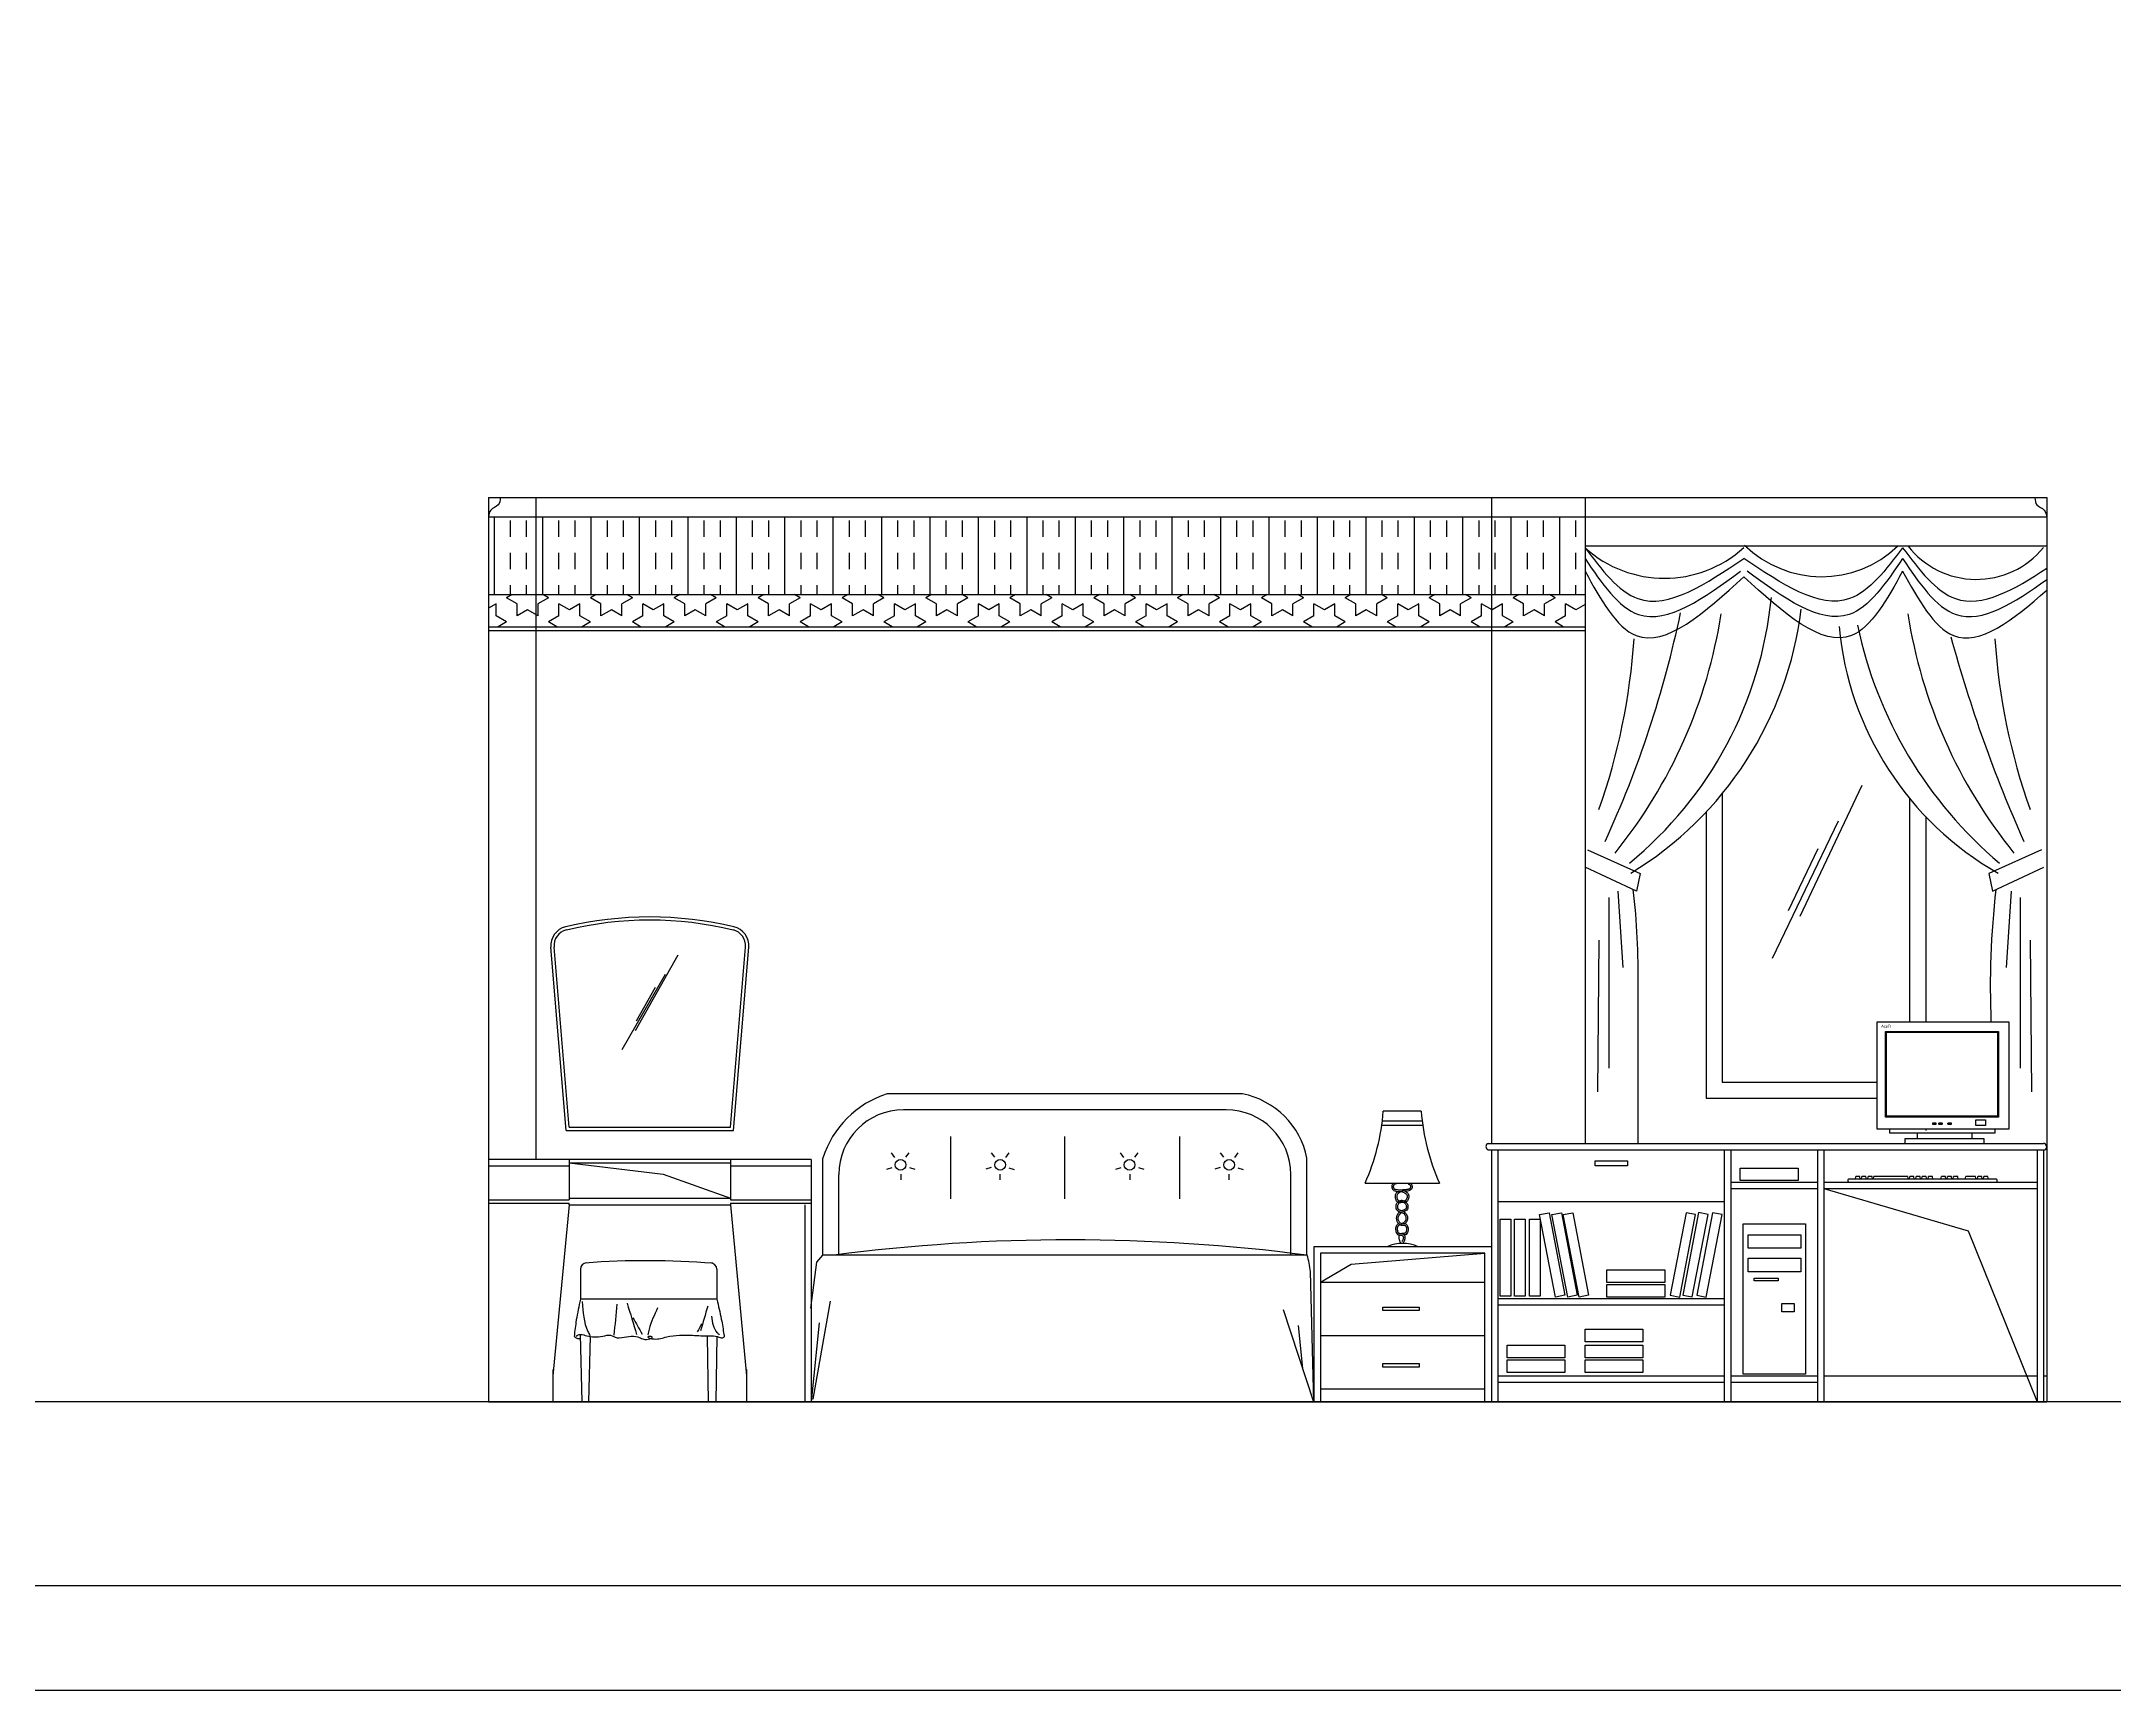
# Model space of a CAD drawing. Header units: inches. Extents: x 8.9 to 51.4, y 11.8 to 36.6.
# Drawn here: x 36.84 to 43.26, y 11.83 to 16.94 of the extents above; entities that cross this region are included whole.
import ezdxf

# ---------------------------------------------------------------- set-up
doc = ezdxf.new("R2010")
doc.units = ezdxf.units.IN
doc.header["$MEASUREMENT"] = 0
for name, color, linetype in [('02', 2, 'Continuous'), ('1', 1, 'Continuous'), ('4', 4, 'Continuous'), ('8', 8, 'Continuous'), ('kadrbm', 4, 'Continuous')]:
    doc.layers.add(name, color=color, linetype=linetype)
doc.styles.get("Standard").update_dxf_attribs({"font": 'arial.ttf'})

# ---------------------------------------------------------------- blocks, each defined once
blk = doc.blocks.new('kadrbm')
at = {"layer": 'kadrbm', "color": 4}
blk.add_lwpolyline([(0, 0), (0, 24.7972), (21, 24.7972), (21, 0), (0, 0)], close=True, dxfattribs=at)
blk.add_lwpolyline([(20.6631, 0.3257), (20.6631, 24.4603), (0.3369, 24.4603), (0.3369, 0.3257), (20.6631, 0.3257)], dxfattribs=at)

msp = doc.modelspace()

# ---------------------------------------------------------------- hatches: boundary and pattern name
at = {"layer": '8'}
h = msp.add_hatch(dxfattribs=at)
h.set_pattern_fill('INSUL', color=256, scale=0.4, angle=90, style=0)
h.set_pattern_definition([(90, (-62.55801, -11.39695), (-0.15, 9e-18), []), (90, (-62.60801, -11.39695), (-0.15, 9e-18), [0.05, -0.05]), (90, (-62.65801, -11.39695), (-0.15, 9e-18), [0.05, -0.05])])
h.paths.add_polyline_path([(38.3706, 15.4645), (38.2236, 15.4645), (38.2236, 15.2245), (38.3706, 15.2245)])
h.paths.add_polyline_path([(41.3306, 15.2245), (41.3306, 15.4645), (38.3706, 15.4645), (38.3706, 15.2245)])
h.paths.add_polyline_path([(41.3306, 15.4645), (41.3306, 15.2245), (41.6206, 15.2245), (41.6206, 15.4645)])
h = msp.add_hatch(dxfattribs=at)
h.set_pattern_fill('STARS', color=256, scale=0.3, angle=90, style=0)
h.set_pattern_definition([(90, (-62.55801, -11.31695), (-0.064951905, 4e-18), [0.0375, -0.0375]), (150, (-62.55801, -11.31695), (-0.032475953, -0.05625), [0.0375, -0.0375]), (210, (-62.59049, -11.2982), (0.032475953, -0.05625), [0.0375, -0.0375])])
h.paths.add_polyline_path([(38.2236, 15.2245), (38.2236, 15.1245), (38.3706, 15.1245), (38.3706, 15.2245)])
h.paths.add_polyline_path([(41.3306, 15.1245), (41.3306, 15.2245), (38.3706, 15.2245), (38.3706, 15.1245)])
h.paths.add_polyline_path([(41.3306, 15.2245), (41.3306, 15.1245), (41.6206, 15.1245), (41.6206, 15.2245)])

# ---------------------------------------------------------------- linework, layer by layer
at = {"layer": '02'}
for p, q in [((38.2236, 15.5245), (43.0506, 15.5245)), ((38.2236, 15.5245), (38.2236, 12.7245)), ((38.3706, 15.5245), (38.3706, 13.4745)), ((41.3306, 15.5245), (41.3306, 13.5245)), ((41.6206, 15.5245), (41.6206, 13.5245)), ((43.0506, 15.5245), (43.0506, 12.7245)), ((38.2236, 15.2245), (41.6206, 15.2245)), ((38.2236, 15.1245), (41.6206, 15.1245)), ((38.2236, 15.1125), (41.6206, 15.1125)), ((41.113, 13.6239), (40.9956, 13.6239)), ((41.1178, 13.5796), (40.9907, 13.5796)), ((41.116, 13.5932), (40.9925, 13.5932)), ((40.9395, 13.4014), (41.1695, 13.4014)), ((41.0562, 13.3739), (41.0395, 13.3739)), ((41.0695, 13.3739), (41.0676, 13.3739)), ((38.9313, 13.0417), (38.5086, 13.0417)), ((39.2827, 13.0362), (39.2287, 12.7328)), ((40.8006, 13.0945), (41.3106, 13.0945)), ((40.6851, 13.0099), (40.7792, 12.7245)), ((40.8006, 12.9295), (41.3106, 12.9295)), ((38.2236, 12.7245), (43.0506, 12.7245))]:
    msp.add_line(p, q, dxfattribs=at)
for points in [[(42.2887, 13.2001), (42.1258, 13.2001), (42.1258, 13.2416), (42.2887, 13.2416)], [(42.2887, 13.127), (42.1258, 13.127), (42.1258, 13.1685), (42.2887, 13.1685)], [(42.1441, 13.107), (42.2189, 13.107), (42.2189, 13.0987), (42.1441, 13.0987)], [(42.2305, 13.029), (42.2687, 13.029), (42.2687, 13.0024), (42.2305, 13.0024)]]:
    msp.add_lwpolyline(points, close=True, dxfattribs=at)
for centre, radius, start, end in [((40.3317, 13.6741), 0.6658, 335.82302, 355.679), ((41.7769, 13.6741), 0.6658, 184.321, 204.17698), ((40.0257, 7.5378), 5.6879, 82.59044, 97.38887), ((41.0556, 13.0981), 0.1167, 65.70729, 114.29271)]:
    msp.add_arc(centre, radius, start, end, dxfattribs=at)
for points, knots in [([(41.0275, 13.4014), (41.0248, 13.3994), (41.0202, 13.3935), (41.024, 13.3746), (41.0488, 13.378), (41.075, 13.3676), (41.065, 13.3425), (41.0518, 13.3498), (41.0403, 13.3442), (41.0338, 13.3332), (41.034, 13.3169), (41.0488, 13.3126), (41.0621, 13.3059), (41.069, 13.2898), (41.0595, 13.2777), (41.0535, 13.2765), (41.0532, 13.2764)], [114.621033, 114.621033, 114.621033, 114.621033, 124.12004, 135.44211, 162.810921, 185.967208, 203.984139, 211.098678, 225.556746, 236.765717, 249.050556, 267.657282, 275.909022, 294.238731, 311.372704, 312.363402, 312.363402, 312.363402, 312.363402]), ([(41.0365, 13.4), (41.0364, 13.4), (41.0364, 13.4), (41.0357, 13.3998), (41.035, 13.3996), (41.0341, 13.3993), (41.0338, 13.3992), (41.0332, 13.399), (41.0329, 13.3988), (41.032, 13.3984), (41.0314, 13.3981), (41.0301, 13.3971), (41.0293, 13.3965), (41.0281, 13.3951), (41.0276, 13.3943), (41.0271, 13.3933), (41.027, 13.3929), (41.0268, 13.3924), (41.0267, 13.3922), (41.0266, 13.3917), (41.0266, 13.3914), (41.0265, 13.3906), (41.0265, 13.39), (41.0266, 13.3888), (41.0267, 13.3882), (41.027, 13.3871), (41.0272, 13.3865), (41.0276, 13.3858), (41.0277, 13.3855), (41.028, 13.3851), (41.0282, 13.3848), (41.0285, 13.3844), (41.0287, 13.3842), (41.0292, 13.3838), (41.0296, 13.3835), (41.0305, 13.383), (41.031, 13.3827), (41.0322, 13.3823), (41.0329, 13.3821), (41.0345, 13.3818), (41.0353, 13.3816), (41.0378, 13.3813), (41.0396, 13.3811), (41.0434, 13.3809), (41.0454, 13.3807), (41.0485, 13.3804), (41.0496, 13.3803), (41.0529, 13.3798), (41.0552, 13.3794), (41.0596, 13.3781), (41.0617, 13.3774), (41.0651, 13.3756), (41.0665, 13.3748), (41.069, 13.3728), (41.0701, 13.3716), (41.0719, 13.3692), (41.0726, 13.368), (41.0736, 13.3657), (41.0739, 13.3647), (41.0742, 13.3629), (41.0743, 13.3622), (41.0744, 13.3608), (41.0744, 13.3601), (41.0744, 13.3579), (41.0742, 13.3563), (41.0735, 13.3532), (41.073, 13.3517), (41.0719, 13.3491), (41.0713, 13.3479), (41.0699, 13.3459), (41.0692, 13.3451), (41.0678, 13.3436), (41.0671, 13.3431), (41.0654, 13.342), (41.0645, 13.3416), (41.0631, 13.3412), (41.0626, 13.3411), (41.0619, 13.341), (41.0616, 13.341), (41.061, 13.3409), (41.0607, 13.3409), (41.0599, 13.341), (41.0594, 13.341), (41.0581, 13.3413), (41.0574, 13.3415), (41.056, 13.3419), (41.0554, 13.3421), (41.0544, 13.3424), (41.0539, 13.3426), (41.0534, 13.3427), (41.0533, 13.3427), (41.053, 13.3428), (41.0528, 13.3428), (41.0524, 13.3428), (41.0522, 13.3428), (41.0516, 13.3428), (41.0512, 13.3428), (41.0501, 13.3426), (41.0493, 13.3424), (41.0477, 13.3417), (41.0469, 13.3413), (41.0454, 13.3402), (41.0446, 13.3396), (41.0433, 13.3383), (41.0427, 13.3376), (41.0414, 13.3358), (41.0408, 13.3347), (41.04, 13.3327), (41.0398, 13.332), (41.0395, 13.3305), (41.0394, 13.3298), (41.0392, 13.3281), (41.0392, 13.3271), (41.0394, 13.3254), (41.0396, 13.3246), (41.0399, 13.3237), (41.04, 13.3235), (41.0401, 13.3231), (41.0402, 13.323), (41.0404, 13.3228), (41.0405, 13.3226), (41.0408, 13.3222), (41.041, 13.322), (41.0417, 13.3213), (41.0423, 13.3208), (41.0436, 13.32), (41.0443, 13.3195), (41.046, 13.3187), (41.0469, 13.3183), (41.0492, 13.3173), (41.0506, 13.3168), (41.0534, 13.3156), (41.0549, 13.315), (41.0578, 13.3136), (41.0592, 13.3127), (41.0611, 13.3113), (41.0617, 13.3109), (41.0627, 13.31), (41.0631, 13.3096), (41.0645, 13.3081), (41.0654, 13.3071), (41.0674, 13.3041), (41.0684, 13.3021), (41.0699, 13.2978), (41.0704, 13.2955), (41.0705, 13.292), (41.0704, 13.2908), (41.0702, 13.2889), (41.0701, 13.2882), (41.0697, 13.2869), (41.0695, 13.2862), (41.0689, 13.2842), (41.0683, 13.2829), (41.0667, 13.28), (41.0656, 13.2785), (41.0638, 13.2766), (41.0634, 13.2762), (41.0629, 13.2758)], [106.203848, 106.203848, 106.203848, 106.203848, 106.309256, 106.309256, 108.837155, 108.837155, 110.114808, 110.114808, 111.39246, 111.39246, 113.947764, 113.947764, 117.924196, 117.924196, 121.900628, 121.900628, 123.560073, 123.560073, 124.805541, 124.805541, 126.051008, 126.051008, 128.541944, 128.541944, 131.032879, 131.032879, 133.545529, 133.545529, 135.024013, 135.024013, 136.681273, 136.681273, 138.338533, 138.338533, 141.222082, 141.222082, 144.105631, 144.105631, 146.989181, 146.989181, 149.87273, 149.87273, 154.962378, 154.962378, 160.052026, 160.052026, 162.656157, 162.656157, 167.864421, 167.864421, 173.072684, 173.072684, 176.663539, 176.663539, 180.254394, 180.254394, 183.17065, 183.17065, 185.370032, 185.370032, 186.75678, 186.75678, 188.143528, 188.143528, 191.28169, 191.28169, 194.419851, 194.419851, 197.058611, 197.058611, 199.221261, 199.221261, 200.991937, 200.991937, 202.762613, 202.762613, 203.540829, 203.540829, 204.003289, 204.003289, 204.46575, 204.46575, 205.390671, 205.390671, 207.119714, 207.119714, 208.848757, 208.848757, 210.5778, 210.5778, 211.090501, 211.090501, 212.115902, 212.115902, 213.141304, 213.141304, 215.192108, 215.192108, 218.693253, 218.693253, 222.194399, 222.194399, 225.695545, 225.695545, 229.19669, 229.19669, 234.560184, 234.560184, 237.335007, 237.335007, 240.109831, 240.109831, 243.733724, 243.733724, 247.357617, 247.357617, 248.719926, 248.719926, 249.671664, 249.671664, 250.623402, 250.623402, 252.526878, 252.526878, 255.664742, 255.664742, 258.802606, 258.802606, 261.94047, 261.94047, 266.130687, 266.130687, 270.320903, 270.320903, 274.511119, 274.511119, 276.064104, 276.064104, 277.617089, 277.617089, 280.723059, 280.723059, 285.922804, 285.922804, 291.122548, 291.122548, 293.669866, 293.669866, 295.183731, 295.183731, 296.697597, 296.697597, 299.725328, 299.725328, 303.929283, 303.929283, 305.254655, 305.254655, 305.254655, 305.254655]), ([(41.0395, 13.3744), (41.0392, 13.3742), (41.0389, 13.374), (41.0374, 13.3728), (41.0362, 13.3716), (41.0344, 13.3692), (41.0337, 13.368), (41.0328, 13.3657), (41.0325, 13.3647), (41.0321, 13.3629), (41.032, 13.3622), (41.0319, 13.3608), (41.0319, 13.3601), (41.032, 13.3579), (41.0322, 13.3563), (41.0328, 13.3532), (41.0333, 13.3517), (41.0345, 13.3491), (41.0351, 13.3479), (41.0364, 13.3459), (41.0371, 13.3451), (41.0385, 13.3436), (41.0393, 13.3431), (41.0409, 13.342), (41.0418, 13.3416), (41.0433, 13.3412), (41.0437, 13.3411), (41.0445, 13.341), (41.0448, 13.341), (41.0453, 13.3409), (41.0456, 13.3409), (41.0464, 13.341), (41.0469, 13.341), (41.0482, 13.3413), (41.049, 13.3415), (41.0503, 13.3419), (41.0509, 13.3421), (41.052, 13.3424), (41.0524, 13.3426), (41.0529, 13.3427), (41.053, 13.3427), (41.0533, 13.3428), (41.0535, 13.3428), (41.0539, 13.3428), (41.0541, 13.3428), (41.0547, 13.3428), (41.0551, 13.3428), (41.0563, 13.3426), (41.057, 13.3424), (41.0586, 13.3417), (41.0594, 13.3413), (41.061, 13.3402), (41.0617, 13.3396), (41.063, 13.3383), (41.0636, 13.3376), (41.0649, 13.3358), (41.0656, 13.3347), (41.0663, 13.3327), (41.0665, 13.332), (41.0668, 13.3305), (41.067, 13.3298), (41.0671, 13.3281), (41.0671, 13.3271), (41.067, 13.3254), (41.0668, 13.3246), (41.0665, 13.3237), (41.0664, 13.3235), (41.0662, 13.3231), (41.0661, 13.323), (41.066, 13.3228), (41.0659, 13.3226), (41.0656, 13.3222), (41.0653, 13.322), (41.0646, 13.3213), (41.0641, 13.3208), (41.0628, 13.32), (41.062, 13.3195), (41.0603, 13.3187), (41.0594, 13.3183), (41.0571, 13.3173), (41.0557, 13.3168), (41.0539, 13.316), (41.0536, 13.3159), (41.0532, 13.3157)], [175.822221, 175.822221, 175.822221, 175.822221, 176.66354, 176.66354, 180.254395, 180.254395, 183.17065, 183.17065, 185.37003, 185.37003, 186.756777, 186.756777, 188.143524, 188.143524, 191.281685, 191.281685, 194.419846, 194.419846, 197.058607, 197.058607, 199.221257, 199.221257, 200.991934, 200.991934, 202.762611, 202.762611, 203.540826, 203.540826, 204.003283, 204.003283, 204.46574, 204.46574, 205.390653, 205.390653, 207.119692, 207.119692, 208.84873, 208.84873, 210.577769, 210.577769, 211.090488, 211.090488, 212.115926, 212.115926, 213.141364, 213.141364, 215.192241, 215.192241, 218.693412, 218.693412, 222.194582, 222.194582, 225.695753, 225.695753, 229.196924, 229.196924, 234.560419, 234.560419, 237.335343, 237.335343, 240.110267, 240.110267, 243.734087, 243.734087, 247.357908, 247.357908, 248.720479, 248.720479, 249.672178, 249.672178, 250.623878, 250.623878, 252.527277, 252.527277, 255.665235, 255.665235, 258.803192, 258.803192, 261.94115, 261.94115, 266.13093, 266.13093, 267.262592, 267.262592, 267.262592, 267.262592]), ([(41.0501, 13.3739), (41.0435, 13.372), (41.0324, 13.3648), (41.0414, 13.3425), (41.0546, 13.3498), (41.0661, 13.3442), (41.0725, 13.3332), (41.0724, 13.3187), (41.0638, 13.3147), (41.0591, 13.3127)], [174.175905, 174.175905, 174.175905, 174.175905, 192.088456, 210.105387, 217.219926, 231.677994, 242.886965, 255.171804, 269.338797, 269.338797, 269.338797, 269.338797]), ([(41.0725, 13.3992), (41.0726, 13.3992), (41.0727, 13.3992), (41.0731, 13.399), (41.0734, 13.3988), (41.0743, 13.3984), (41.0749, 13.3981), (41.0763, 13.3971), (41.077, 13.3965), (41.0783, 13.3951), (41.0788, 13.3943), (41.0793, 13.3933), (41.0794, 13.3929), (41.0795, 13.3924), (41.0796, 13.3922), (41.0797, 13.3917), (41.0797, 13.3914), (41.0798, 13.3906), (41.0798, 13.39), (41.0797, 13.3888), (41.0796, 13.3882), (41.0793, 13.3871), (41.0791, 13.3865), (41.0788, 13.3858), (41.0786, 13.3855), (41.0783, 13.3851), (41.0782, 13.3848), (41.0778, 13.3844), (41.0777, 13.3842), (41.0771, 13.3838), (41.0768, 13.3835), (41.0758, 13.383), (41.0753, 13.3827), (41.0741, 13.3823), (41.0734, 13.3821), (41.0719, 13.3818), (41.071, 13.3816), (41.0685, 13.3813), (41.0668, 13.3811), (41.063, 13.3809), (41.061, 13.3807), (41.0578, 13.3804), (41.0567, 13.3803), (41.0548, 13.38), (41.054, 13.3799), (41.0532, 13.3797)], [109.595734, 109.595734, 109.595734, 109.595734, 110.114808, 110.114808, 111.39246, 111.39246, 113.947765, 113.947765, 117.924196, 117.924196, 121.900628, 121.900628, 123.560075, 123.560075, 124.805542, 124.805542, 126.05101, 126.05101, 128.541946, 128.541946, 131.032881, 131.032881, 133.545527, 133.545527, 135.024012, 135.024012, 136.681272, 136.681272, 138.338532, 138.338532, 141.222081, 141.222081, 144.10563, 144.10563, 146.989179, 146.989179, 149.872728, 149.872728, 154.962376, 154.962376, 160.052023, 160.052023, 162.656156, 162.656156, 164.564552, 164.564552, 164.564552, 164.564552]), ([(41.0788, 13.4014), (41.0815, 13.3994), (41.0861, 13.3935), (41.0829, 13.3774), (41.0721, 13.3765), (41.0644, 13.376)], [120.742501, 120.742501, 120.742501, 120.742501, 130.241288, 141.563358, 161.821253, 161.821253, 161.821253, 161.821253]), ([(41.0472, 13.3127), (41.0467, 13.3124), (41.0462, 13.3121), (41.0452, 13.3113), (41.0447, 13.3109), (41.0437, 13.31), (41.0432, 13.3096), (41.0418, 13.3081), (41.041, 13.3071), (41.0389, 13.3041), (41.0379, 13.3021), (41.0364, 13.2978), (41.036, 13.2955), (41.0359, 13.292), (41.0359, 13.2908), (41.0362, 13.2889), (41.0363, 13.2882), (41.0366, 13.2869), (41.0368, 13.2862), (41.0375, 13.2842), (41.038, 13.2829), (41.0396, 13.28), (41.0408, 13.2785), (41.0435, 13.2757), (41.045, 13.2744), (41.0473, 13.2731), (41.048, 13.2728), (41.0493, 13.2722), (41.05, 13.272), (41.0511, 13.2717), (41.0515, 13.2716), (41.0522, 13.2715), (41.0525, 13.2714), (41.0535, 13.2713), (41.0542, 13.2712), (41.0559, 13.2712), (41.0569, 13.2712), (41.0586, 13.2712), (41.0595, 13.2712), (41.0608, 13.2711), (41.0614, 13.271), (41.0621, 13.2709), (41.0622, 13.2708), (41.0625, 13.2707), (41.0626, 13.2707), (41.0628, 13.2706), (41.0629, 13.2705), (41.0632, 13.2703), (41.0635, 13.2701), (41.0642, 13.2695), (41.0648, 13.2689), (41.0657, 13.2676), (41.0661, 13.2668), (41.0667, 13.2654), (41.067, 13.2646), (41.0673, 13.263), (41.0674, 13.2622), (41.0676, 13.2604), (41.0675, 13.2595), (41.0674, 13.258), (41.0674, 13.2574), (41.0673, 13.2562), (41.0672, 13.2556), (41.067, 13.2543), (41.0669, 13.2537), (41.0665, 13.2521), (41.0663, 13.2511), (41.0657, 13.2494), (41.0653, 13.2487), (41.0648, 13.2478), (41.0646, 13.2475), (41.0642, 13.2472), (41.0641, 13.247), (41.0639, 13.2469), (41.0639, 13.2469), (41.0637, 13.2468), (41.0636, 13.2467), (41.0633, 13.2466), (41.063, 13.2464), (41.0622, 13.2462), (41.0617, 13.2461), (41.0606, 13.2459), (41.06, 13.2458), (41.0586, 13.2457), (41.0579, 13.2456), (41.0563, 13.2455), (41.0555, 13.2454), (41.0542, 13.2452), (41.0537, 13.2451), (41.0532, 13.245)], [273.018356, 273.018356, 273.018356, 273.018356, 274.510489, 274.510489, 276.063181, 276.063181, 277.615873, 277.615873, 280.721257, 280.721257, 285.921053, 285.921053, 291.120849, 291.120849, 293.667498, 293.667498, 295.181592, 295.181592, 296.695687, 296.695687, 299.723875, 299.723875, 303.927971, 303.927971, 308.132068, 308.132068, 309.640977, 309.640977, 311.237915, 311.237915, 311.987526, 311.987526, 312.737138, 312.737138, 314.236361, 314.236361, 316.851827, 316.851827, 319.467293, 319.467293, 322.082759, 322.082759, 323.287723, 323.287723, 324.154038, 324.154038, 325.020352, 325.020352, 326.752981, 326.752981, 330.113971, 330.113971, 333.474961, 333.474961, 336.835951, 336.835951, 340.19694, 340.19694, 343.55793, 343.55793, 345.364232, 345.364232, 347.337463, 347.337463, 349.310694, 349.310694, 352.608363, 352.608363, 355.906032, 355.906032, 358.103707, 358.103707, 359.463684, 359.463684, 360.29394, 360.29394, 361.124196, 361.124196, 363.114013, 363.114013, 365.103831, 365.103831, 367.093648, 367.093648, 369.083465, 369.083465, 371.073282, 371.073282, 372.234378, 372.234378, 372.234378, 372.234378]), ([(41.0532, 13.3103), (41.0511, 13.3093), (41.044, 13.3053), (41.0373, 13.2898), (41.0499, 13.2739), (41.0643, 13.2778), (41.0727, 13.2674), (41.0729, 13.2555), (41.0695, 13.2425), (41.0628, 13.2412), (41.0605, 13.2409)], [275.432758, 275.432758, 275.432758, 275.432758, 282.03027, 300.359979, 317.493952, 329.894392, 339.235888, 352.440217, 366.330787, 372.56457, 372.56457, 372.56457, 372.56457]), ([(41.0434, 13.2758), (41.0429, 13.2757), (41.0395, 13.2746), (41.0336, 13.2674), (41.0335, 13.2555), (41.0369, 13.2424), (41.0473, 13.2405), (41.0588, 13.2403), (41.0574, 13.2282), (41.0548, 13.2223), (41.0532, 13.2202)], [322.011843, 322.011843, 322.011843, 322.011843, 323.773144, 333.11464, 346.318969, 360.209539, 366.781568, 377.338024, 387.713462, 395.592473, 395.592473, 395.592473, 395.592473]), ([(41.0532, 13.2714), (41.0526, 13.2713), (41.0521, 13.2712), (41.0505, 13.2712), (41.0495, 13.2712), (41.0477, 13.2712), (41.0469, 13.2712), (41.0455, 13.2711), (41.0449, 13.271), (41.0443, 13.2709), (41.0441, 13.2708), (41.0438, 13.2707), (41.0438, 13.2707), (41.0436, 13.2706), (41.0434, 13.2705), (41.0431, 13.2703), (41.0429, 13.2702), (41.0421, 13.2695), (41.0416, 13.269), (41.0407, 13.2677), (41.0403, 13.2669), (41.0396, 13.2654), (41.0394, 13.2647), (41.039, 13.2631), (41.0389, 13.2623), (41.0388, 13.2606), (41.0388, 13.2596), (41.0389, 13.2581), (41.0389, 13.2575), (41.0391, 13.2563), (41.0392, 13.2556), (41.0394, 13.2543), (41.0395, 13.2536), (41.0398, 13.252), (41.0401, 13.2511), (41.0407, 13.2494), (41.041, 13.2487), (41.0416, 13.2478), (41.0418, 13.2475), (41.0421, 13.2472), (41.0422, 13.247), (41.0424, 13.2469), (41.0425, 13.2469), (41.0426, 13.2468), (41.0427, 13.2467), (41.043, 13.2466), (41.0433, 13.2465), (41.0441, 13.2462), (41.0445, 13.2461), (41.0456, 13.2459), (41.0462, 13.2459), (41.0476, 13.2457), (41.0483, 13.2457), (41.0498, 13.2455), (41.0506, 13.2454), (41.0523, 13.2452), (41.0532, 13.245), (41.0549, 13.2446), (41.0558, 13.2443), (41.0574, 13.2436), (41.058, 13.2433), (41.059, 13.2425), (41.0593, 13.2422), (41.06, 13.2415), (41.0603, 13.2412), (41.0609, 13.2404), (41.0611, 13.24), (41.0617, 13.2389), (41.062, 13.2381), (41.0624, 13.2367), (41.0625, 13.2359), (41.0626, 13.2345), (41.0627, 13.2338), (41.0626, 13.2318), (41.0624, 13.2305), (41.0621, 13.2285), (41.0619, 13.2278), (41.0616, 13.2264), (41.0614, 13.2258), (41.061, 13.2245), (41.0607, 13.2239), (41.06, 13.222), (41.0595, 13.2208), (41.0582, 13.2187), (41.0576, 13.2177), (41.0568, 13.2167)], [312.96731, 312.96731, 312.96731, 312.96731, 314.244048, 314.244048, 316.859404, 316.859404, 319.47476, 319.47476, 322.090115, 322.090115, 323.299435, 323.299435, 324.142567, 324.142567, 324.9857, 324.9857, 326.671964, 326.671964, 330.016991, 330.016991, 333.362018, 333.362018, 336.707046, 336.707046, 340.052073, 340.052073, 343.3971, 343.3971, 345.302768, 345.302768, 347.338494, 347.338494, 349.37422, 349.37422, 352.659805, 352.659805, 355.945391, 355.945391, 358.137644, 358.137644, 359.430974, 359.430974, 360.240761, 360.240761, 361.050549, 361.050549, 363.024365, 363.024365, 364.998182, 364.998182, 366.971998, 366.971998, 368.945815, 368.945815, 370.919631, 370.919631, 372.893448, 372.893448, 374.867264, 374.867264, 376.139596, 376.139596, 376.954778, 376.954778, 377.716982, 377.716982, 378.479186, 378.479186, 379.895926, 379.895926, 381.312665, 381.312665, 382.729404, 382.729404, 385.528548, 385.528548, 387.162428, 387.162428, 388.690273, 388.690273, 390.218117, 390.218117, 393.273806, 393.273806, 395.989199, 395.989199, 395.989199, 395.989199]), ([(41.0458, 13.2409), (41.0458, 13.2409), (41.0458, 13.2409), (41.0456, 13.2405), (41.0453, 13.2402), (41.0448, 13.2392), (41.0445, 13.2385), (41.044, 13.237), (41.0439, 13.2363), (41.0437, 13.235), (41.0437, 13.2343), (41.0437, 13.2323), (41.0438, 13.231), (41.0442, 13.2288), (41.0444, 13.2278), (41.0448, 13.2264), (41.045, 13.2258), (41.0453, 13.2248), (41.0455, 13.2243), (41.046, 13.2227), (41.0465, 13.2217), (41.0477, 13.2193), (41.0486, 13.2179), (41.0501, 13.216), (41.0507, 13.2154), (41.0513, 13.2148)], [377.650713, 377.650713, 377.650713, 377.650713, 377.671372, 377.671372, 378.287433, 378.287433, 379.6663, 379.6663, 381.045166, 381.045166, 382.424032, 382.424032, 385.138632, 385.138632, 387.289308, 387.289308, 388.563891, 388.563891, 389.838473, 389.838473, 392.387639, 392.387639, 396.076631, 396.076631, 397.979992, 397.979992, 397.979992, 397.979992])]:
    msp.add_open_spline(points, degree=3, knots=knots, dxfattribs=at)
for points in [[(38.5138, 13.0344), (38.5317, 12.9417), (38.5381, 12.9289)], [(38.6214, 13.0267), (38.6125, 12.9302)], [(38.6534, 13.0293), (38.6829, 12.9328)], [(38.6714, 12.984), (38.6996, 12.9341)], [(38.7479, 13.0152), (38.7216, 12.9494), (38.7171, 12.9315)], [(38.9029, 13.0203), (38.8811, 12.9443)], [(38.9144, 12.9891), (38.9323, 12.938), (38.9387, 12.9316)]]:
    msp.add_spline(points, degree=3, dxfattribs=at)
at = {"layer": '1'}
for p, q in [((38.2236, 15.4645), (43.0506, 15.4645)), ((41.6206, 15.3745), (43.0506, 15.3745)), ((42.0456, 14.6074), (42.0456, 13.7145)), ((42.4779, 14.6324), (42.2862, 14.227)), ((42.6256, 14.5931), (42.6256, 13.8995)), ((41.9956, 14.5505), (41.9956, 13.6645)), ((42.4044, 14.5221), (42.2006, 14.0967)), ((42.6756, 14.5366), (42.6756, 13.8995)), ((41.6283, 14.434), (41.7917, 14.3601)), ((42.3416, 14.4366), (42.2501, 14.2442)), ((43.0341, 14.434), (42.8707, 14.3601)), ((41.78, 14.3057), (41.6206, 14.3796)), ((41.7917, 14.3601), (41.78, 14.3057)), ((42.8707, 14.3601), (42.8824, 14.3057)), ((42.8824, 14.3057), (43.0418, 14.3796)), ((41.6945, 14.2863), (41.6945, 13.7578)), ((41.7217, 14.3057), (41.7372, 14.0687)), ((42.9407, 14.3057), (42.9252, 14.0687)), ((42.968, 14.2863), (42.968, 13.7578)), ((38.4644, 13.5645), (38.4171, 14.1317)), ((38.4736, 13.5745), (38.4271, 14.1326)), ((38.9736, 13.5745), (39.0201, 14.1326)), ((38.9828, 13.5645), (39.03, 14.1317)), ((41.6633, 14.1542), (41.6595, 13.684)), ((42.9991, 14.1542), (43.0029, 13.684)), ((38.8103, 14.1076), (38.6781, 13.8734)), ((38.7707, 14.0471), (38.6367, 13.8142)), ((38.7404, 14.0068), (38.681, 13.9027)), ((41.7845, 14.0107), (41.7845, 13.5249)), ((40.5592, 13.6782), (39.4592, 13.6782)), ((42.0456, 13.7145), (42.5238, 13.7145)), ((40.5092, 13.6282), (39.5092, 13.6282)), ((41.9956, 13.6645), (42.5238, 13.6645)), ((38.4644, 13.5645), (38.9828, 13.5645)), ((38.4736, 13.5745), (38.9736, 13.5745)), ((42.6756, 13.5695), (42.6756, 13.5645)), ((39.4828, 13.4809), (39.4727, 13.4949)), ((39.5166, 13.4817), (39.5268, 13.4957)), ((39.6546, 13.5454), (39.6546, 13.3524)), ((39.7925, 13.4817), (39.7823, 13.4957)), ((39.8263, 13.4809), (39.8365, 13.4949)), ((40.0084, 13.5454), (40.0084, 13.3524)), ((40.1922, 13.4809), (40.182, 13.4949)), ((40.226, 13.4817), (40.2361, 13.4957)), ((40.3639, 13.5454), (40.3639, 13.3524)), ((40.5018, 13.4817), (40.4917, 13.4957)), ((40.5357, 13.4809), (40.5458, 13.4949)), ((41.3206, 13.5045), (43.0449, 13.5045)), ((41.3208, 13.5245), (43.0407, 13.5245)), ((41.3306, 13.5045), (41.3306, 12.7245)), ((41.3506, 13.5045), (41.3506, 12.7245)), ((42.0526, 12.7245), (42.0526, 13.5045)), ((42.0726, 12.7245), (42.0726, 13.5045)), ((42.3406, 13.5045), (42.3406, 12.7247)), ((42.3606, 13.5045), (42.3606, 12.7245)), ((43.0206, 13.5045), (43.0206, 12.7245)), ((43.0406, 13.5045), (43.0406, 12.7245)), ((39.2236, 13.4745), (38.2236, 13.4745)), ((38.2236, 13.4545), (38.4736, 13.4545)), ((38.4736, 13.4745), (38.4736, 13.3495)), ((38.4736, 13.4645), (38.7647, 13.4296)), ((38.7647, 13.4296), (38.9736, 13.3545)), ((38.9736, 13.4745), (38.9736, 13.3495)), ((38.9736, 13.4545), (39.2236, 13.4545)), ((39.2236, 13.4745), (39.2236, 12.7245)), ((39.2592, 13.1782), (39.2592, 13.4782)), ((39.3092, 13.1782), (39.3092, 13.4282)), ((39.4732, 13.4485), (39.4568, 13.4431)), ((39.5011, 13.4293), (39.5011, 13.412)), ((39.5279, 13.4498), (39.5443, 13.4445)), ((39.7812, 13.4498), (39.7648, 13.4445)), ((39.8081, 13.4293), (39.8081, 13.412)), ((39.8359, 13.4485), (39.8524, 13.4431)), ((40.1825, 13.4485), (40.1661, 13.4431)), ((40.2104, 13.4293), (40.2104, 13.412)), ((40.2373, 13.4498), (40.2537, 13.4445)), ((40.4906, 13.4498), (40.4741, 13.4445)), ((40.5174, 13.4293), (40.5174, 13.412)), ((40.5453, 13.4485), (40.5617, 13.4431)), ((40.7092, 13.1782), (40.7092, 13.4282)), ((40.7592, 13.1782), (40.7592, 13.4782)), ((42.0726, 13.4045), (42.3406, 13.4045)), ((42.0726, 13.3845), (42.3406, 13.3845)), ((42.3606, 13.4046), (43.0206, 13.4046)), ((42.3606, 13.3845), (43.0206, 13.3845)), ((38.2236, 13.3495), (38.4736, 13.3495)), ((38.2236, 13.3395), (38.4736, 13.3395)), ((38.4736, 13.3345), (38.4236, 12.8045)), ((38.4736, 13.3545), (38.9736, 13.3545)), ((38.4736, 13.3345), (38.4736, 13.3395)), ((38.4736, 13.3345), (38.9736, 13.3345)), ((38.9736, 13.3495), (39.2236, 13.3495)), ((38.9736, 13.3395), (39.2236, 13.3395)), ((38.9736, 13.3395), (38.9736, 13.3345)), ((38.9736, 13.3345), (39.0236, 12.8045)), ((39.2036, 13.3345), (39.2036, 12.7245)), ((41.3506, 13.3445), (42.0526, 13.3445)), ((39.2408, 13.1562), (39.2592, 13.1782)), ((40.7592, 13.1782), (39.2592, 13.1782)), ((41.3306, 13.2045), (40.7806, 13.2045)), ((40.7806, 13.2045), (40.7806, 12.7245)), ((41.3106, 13.1845), (40.8006, 13.1845)), ((40.8006, 13.1845), (40.8006, 12.7245)), ((41.3106, 12.7245), (41.3106, 13.1845)), ((38.5086, 13.1345), (38.5086, 13.0417)), ((38.9313, 13.1345), (38.9313, 13.0417)), ((39.2226, 13.0143), (39.2408, 13.1562)), ((40.7695, 13.1275), (40.7792, 12.7245)), ((41.3506, 13.0445), (42.0526, 13.0445)), ((41.3506, 13.0245), (42.0526, 13.0245)), ((38.5084, 12.9327), (38.5127, 12.7245)), ((38.5384, 12.9263), (38.5342, 12.7245)), ((38.9018, 12.9261), (38.9047, 12.7245)), ((38.9313, 12.9276), (38.928, 12.7245)), ((39.2479, 12.9689), (39.2236, 12.7245)), ((40.7318, 12.9607), (40.7453, 12.8273)), ((38.4236, 12.8245), (38.4236, 12.7245)), ((39.0236, 12.8245), (39.0236, 12.7245)), ((41.3506, 12.8045), (42.0526, 12.8045)), ((41.3506, 12.7845), (42.0526, 12.7845)), ((42.0726, 12.8045), (42.3406, 12.8045)), ((42.0726, 12.7845), (42.3406, 12.7845)), ((42.3606, 12.8045), (43.0206, 12.8045)), ((43.0406, 12.8045), (43.0506, 12.8045)), ((40.8006, 12.7645), (41.3106, 12.7645))]:
    msp.add_line(p, q, dxfattribs=at)
for points in [[(42.5238, 13.5695), (42.9338, 13.5695), (42.9338, 13.8995), (42.5238, 13.8995)], [(41.6516, 13.4703), (41.7516, 13.4703), (41.7516, 13.4553), (41.6516, 13.4553)], [(42.1013, 13.4482), (42.2804, 13.4482), (42.2804, 13.409), (42.1013, 13.409)], [(41.5581, 13.0544), (41.5287, 13.0487), (41.4796, 13.304), (41.5091, 13.3097)], [(41.5962, 13.0544), (41.5668, 13.0487), (41.5177, 13.304), (41.5472, 13.3097)], [(41.6315, 13.0544), (41.6021, 13.0487), (41.553, 13.304), (41.5825, 13.3097)], [(41.8845, 13.0544), (41.914, 13.0487), (41.9631, 13.304), (41.9336, 13.3097)], [(41.923, 13.0549), (41.9525, 13.0492), (42.0016, 13.3045), (41.9721, 13.3102)], [(41.9667, 13.0544), (41.9961, 13.0487), (42.0452, 13.304), (42.0157, 13.3097)], [(41.3579, 13.2901), (41.3905, 13.2901), (41.3905, 13.0515), (41.3579, 13.0515)], [(41.4022, 13.2901), (41.4347, 13.2901), (41.4347, 13.0515), (41.4022, 13.0515)], [(41.4489, 13.2901), (41.4814, 13.2901), (41.4814, 13.0515), (41.4489, 13.0515)], [(42.3032, 12.8097), (42.1103, 12.8097), (42.1103, 13.2757), (42.3032, 13.2757)], [(41.6881, 13.1331), (41.8672, 13.1331), (41.8672, 13.0939), (41.6881, 13.0939)], [(41.6881, 13.0879), (41.8672, 13.0879), (41.8672, 13.0487), (41.6881, 13.0487)], [(40.994, 13.0173), (41.1067, 13.0173), (41.1067, 13.0066), (40.994, 13.0066)], [(41.6205, 12.9492), (41.7996, 12.9492), (41.7996, 12.9099), (41.6205, 12.9099)], [(41.3788, 12.8998), (41.5579, 12.8998), (41.5579, 12.8606), (41.3788, 12.8606)], [(41.3788, 12.8546), (41.5579, 12.8546), (41.5579, 12.8154), (41.3788, 12.8154)], [(41.6205, 12.8998), (41.7996, 12.8998), (41.7996, 12.8606), (41.6205, 12.8606)], [(41.6205, 12.8546), (41.7996, 12.8546), (41.7996, 12.8154), (41.6205, 12.8154)], [(40.994, 12.8423), (41.1067, 12.8423), (41.1067, 12.8316), (40.994, 12.8316)]]:
    msp.add_lwpolyline(points, close=True, dxfattribs=at)
for points in [[(42.89, 13.5695), (42.89, 13.5561), (42.5646, 13.5561), (42.5646, 13.5695)], [(42.6498, 13.5396), (42.6498, 13.5561)], [(42.8187, 13.5561), (42.8187, 13.5396)], [(42.6117, 13.5245), (42.6117, 13.5396), (42.8561, 13.5396), (42.8561, 13.5245)]]:
    msp.add_lwpolyline(points, dxfattribs=at)
for centre in [(39.5003, 13.458), (39.8088, 13.458), (40.2097, 13.458), (40.5182, 13.458)]:
    msp.add_circle(centre, 0.0166, dxfattribs=at)
for centre, radius, start, end in [((41.8663, 15.6404), 0.3659, 227.81052, 312.24222), ((42.3535, 15.6195), 0.3401, 225.35835, 313.92682), ((42.8327, 15.5402), 0.2691, 218.00472, 320.63315), ((38.6474, 15.8545), 3.3404, 335.30579, 348.13939), ((40.4983, 15.4058), 1.5626, 321.05075, 351.12348), ((40.9881, 15.3327), 1.2152, 309.30638, 354.41742), ((41.1829, 15.3143), 1.1153, 301.30212, 353.02896), ((44.1641, 15.4058), 1.5626, 188.87652, 218.94925), ((43.3874, 15.2169), 0.9846, 185.37244, 240.33449), ((43.7478, 15.3952), 1.3103, 191.71729, 229.93866), ((47.0656, 16.2748), 4.471, 195.31862, 203.96232), ((39.8109, 15.2154), 1.9655, 340.46899, 356.2487), ((44.8515, 15.2154), 1.9655, 183.7513, 199.53101), ((39.6446, 14.0551), 2.1404, 358.81191, 6.85242), ((45.5743, 14.008), 2.6986, 173.56344, 182.30352), ((38.4769, 14.1367), 0.06, 103.43826, 184.76364), ((38.7236, 13.1043), 1.1214, 76.56174, 103.43826), ((38.7236, 13.1043), 1.1114, 76.56174, 103.43826), ((38.9702, 14.1367), 0.06, 355.23636, 76.56174), ((38.4769, 14.1367), 0.05, 103.43826, 184.76364), ((38.9702, 14.1367), 0.05, 355.23636, 76.56174), ((39.5531, 13.3843), 0.3085, 107.71589, 162.28411), ((40.509, 13.428), 0.2552, 11.34662, 78.65338), ((39.5092, 13.4282), 0.2, 90, 180), ((40.5092, 13.4282), 0.2, 0, 90), ((41.3242, 13.5145), 0.0106, 108.65762, 250.06621), ((43.0399, 13.5139), 0.0106, 298.06433, 85.71376), ((40.5888, 13.1172), 0.1811, 3.24608, 19.68932), ((38.5286, 13.1345), 0.02, 90, 180), ((38.7157, 10.6216), 2.5396, 85.41123, 94.33853), ((38.9113, 13.1345), 0.02, 0, 90)]:
    msp.add_arc(centre, radius, start, end, dxfattribs=at)
for points in [[(38.2606, 15.5233), (38.2542, 15.5021), (38.231, 15.4858), (38.2236, 15.4645)], [(43.0135, 15.5233), (43.0199, 15.5021), (43.0431, 15.4858), (43.0506, 15.4645)], [(41.6206, 15.3693), (41.7845, 15.2114), (42.1123, 15.3358)], [(42.604, 15.3693), (42.4401, 15.2114), (42.1123, 15.3358)], [(41.6206, 15.3358), (41.7865, 15.1621), (42.1024, 15.2963)], [(42.604, 15.3358), (42.4381, 15.1621), (42.1222, 15.2963)], [(38.5086, 13.0417), (38.4959, 12.9776), (38.4893, 12.9266)], [(38.9313, 13.0417), (38.9451, 12.9802), (38.9532, 12.9323)], [(38.4893, 12.9266), (38.4975, 12.9211), (38.5086, 12.9211)], [(38.8836, 12.9661), (38.8708, 12.9405)]]:
    msp.add_spline(points, degree=3, dxfattribs=at)
for points, knots in [([(42.604, 15.3693), (42.6555, 15.301), (42.7759, 15.1412), (42.9491, 15.2388), (43.0506, 15.3056)], [0, 0, 0, 0, 227.589687, 532.937194, 532.937194, 532.937194, 532.937194]), ([(41.6206, 15.2963), (41.669, 15.2087), (41.7905, 14.9893), (41.991, 15.1681), (42.1123, 15.2793)], [0, 0, 0, 0, 254.344568, 637.262734, 637.262734, 637.262734, 637.262734]), ([(42.604, 15.2963), (42.5556, 15.2087), (42.4341, 14.9893), (42.2336, 15.1681), (42.1123, 15.2793)], [0, 0, 0, 0, 254.344568, 637.262734, 637.262734, 637.262734, 637.262734]), ([(42.604, 15.3358), (42.6555, 15.2595), (42.773, 15.0857), (42.9495, 15.1982), (43.0506, 15.2707)], [0, 0, 0, 0, 240.170796, 547.663143, 547.663143, 547.663143, 547.663143]), ([(42.604, 15.2963), (42.6525, 15.2087), (42.7649, 15.0057), (42.9449, 15.1436), (43.0506, 15.2382)], [0, 0, 0, 0, 254.344568, 589.610416, 589.610416, 589.610416, 589.610416]), ([(38.4956, 12.9277), (38.5016, 12.9328), (38.5141, 12.9337), (38.5346, 12.9259), (38.5593, 12.924), (38.5828, 12.9287), (38.6042, 12.9328), (38.6166, 12.9222), (38.6446, 12.9223), (38.6745, 12.9336), (38.7117, 12.9114), (38.7456, 12.9273), (38.7064, 12.9272), (38.74, 12.9145), (38.7894, 12.9309), (38.8464, 12.9315), (38.8998, 12.9275), (38.9303, 12.9294), (38.946, 12.9193), (38.9571, 12.9274), (38.9548, 12.9308), (38.9532, 12.9323)], [0, 0, 0, 0, 20.906488, 43.276825, 67.918086, 93.825355, 116.884296, 127.210781, 140.085336, 197.789387, 214.441618, 263.540593, 296.847982, 328.252596, 367.213764, 446.803948, 499.576129, 526.324019, 542.1691, 550.369777, 556.598789, 556.598789, 556.598789, 556.598789])]:
    msp.add_open_spline(points, degree=3, knots=knots, dxfattribs=at)
at = {"layer": '4'}
for p, q in [((38.4736, 13.4645), (38.9736, 13.4645)), ((42.4579, 13.4136), (42.4591, 13.4218)), ((42.4716, 13.4218), (42.4591, 13.4218)), ((42.4729, 13.4136), (42.4716, 13.4218)), ((42.4769, 13.4136), (42.4782, 13.4218)), ((42.4907, 13.4218), (42.4782, 13.4218)), ((42.492, 13.4136), (42.4907, 13.4218)), ((42.496, 13.4136), (42.4973, 13.4218)), ((42.5098, 13.4218), (42.4973, 13.4218)), ((42.5111, 13.4136), (42.5098, 13.4218)), ((42.514, 13.4136), (42.5153, 13.4218)), ((42.6207, 13.4218), (42.5153, 13.4218)), ((42.6219, 13.4136), (42.6207, 13.4218)), ((42.6251, 13.4136), (42.6264, 13.4218)), ((42.6389, 13.4218), (42.6264, 13.4218)), ((42.6401, 13.4136), (42.6389, 13.4218)), ((42.6447, 13.4136), (42.646, 13.4218)), ((42.6585, 13.4218), (42.646, 13.4218)), ((42.6598, 13.4136), (42.6585, 13.4218)), ((42.6638, 13.4136), (42.6651, 13.4218)), ((42.6776, 13.4218), (42.6651, 13.4218)), ((42.6788, 13.4136), (42.6776, 13.4218)), ((42.6829, 13.4136), (42.6841, 13.4218)), ((42.6966, 13.4218), (42.6841, 13.4218)), ((42.6979, 13.4136), (42.6966, 13.4218)), ((42.7228, 13.4136), (42.7241, 13.4218)), ((42.7366, 13.4218), (42.7241, 13.4218)), ((42.7379, 13.4136), (42.7366, 13.4218)), ((42.7419, 13.4136), (42.7432, 13.4218)), ((42.7557, 13.4218), (42.7432, 13.4218)), ((42.7569, 13.4136), (42.7557, 13.4218)), ((42.761, 13.4136), (42.7622, 13.4218)), ((42.7747, 13.4218), (42.7622, 13.4218)), ((42.776, 13.4136), (42.7747, 13.4218)), ((42.7982, 13.4136), (42.7995, 13.4218)), ((42.8303, 13.4218), (42.7995, 13.4218)), ((42.8316, 13.4136), (42.8303, 13.4218)), ((42.8356, 13.4136), (42.8369, 13.4218)), ((42.8494, 13.4218), (42.8369, 13.4218)), ((42.8507, 13.4136), (42.8494, 13.4218)), ((42.8547, 13.4136), (42.856, 13.4218)), ((42.8685, 13.4218), (42.856, 13.4218)), ((42.8697, 13.4136), (42.8685, 13.4218)), ((42.3606, 13.3845), (42.8067, 13.254)), ((42.8067, 13.254), (43.0206, 12.7245)), ((40.8959, 13.1503), (41.3106, 13.1845)), ((40.8006, 13.0945), (40.8959, 13.1503)), ((51.0811, 12.7245), (30.7549, 12.7245))]:
    msp.add_line(p, q, dxfattribs=at)
for points in [[(42.9011, 13.6056), (42.5514, 13.6056), (42.5514, 13.8714), (42.9011, 13.8714)], [(42.8981, 13.6086), (42.5544, 13.6086), (42.5544, 13.8684), (42.8981, 13.8684)], [(42.8609, 13.5797), (42.8312, 13.5797), (42.8312, 13.597), (42.8609, 13.597)]]:
    msp.add_lwpolyline(points, close=True, dxfattribs=at)
for points in [[(42.6975, 13.587, -0.414214), (42.699, 13.5885), (42.7058, 13.5885, -0.414214), (42.7073, 13.587), (42.7073, 13.5843, -0.414214), (42.7058, 13.5828), (42.699, 13.5828, -0.414214), (42.6975, 13.5843)], [(42.7167, 13.587, -0.414214), (42.7182, 13.5885), (42.725, 13.5885, -0.414214), (42.7265, 13.587), (42.7265, 13.5843, -0.414214), (42.725, 13.5828), (42.7182, 13.5828, -0.414214), (42.7167, 13.5843)], [(42.7447, 13.587, -0.414214), (42.7462, 13.5885), (42.753, 13.5885, -0.414214), (42.7545, 13.587), (42.7545, 13.5843, -0.414214), (42.753, 13.5828), (42.7462, 13.5828, -0.414214), (42.7447, 13.5843)]]:
    msp.add_lwpolyline(points, format="xyb", close=True, dxfattribs=at)
msp.add_lwpolyline([(42.8939, 13.4046, 0.414214), (42.8969, 13.4076), (42.8969, 13.4106, 0.414214), (42.8939, 13.4136), (42.4377, 13.4136, 0.414214), (42.4347, 13.4106), (42.4347, 13.4076), (42.4377, 13.4046)], format="xyb", dxfattribs=at)

# ---------------------------------------------------------------- block references
at = {"layer": 'kadrbm'}
msp.add_blockref('kadrbm', (30.418, 11.83), dxfattribs=at)

# ---------------------------------------------------------------- texts
at = {"layer": '4', "insert": (42.5378, 13.8917), "char_height": 0.009, "width": 0.499638, "attachment_point": 1}
msp.add_mtext('\\f方正黑体繁体|b0|i0|c134|p2;AceR', dxfattribs=at)

doc.saveas('drawing.dxf')
